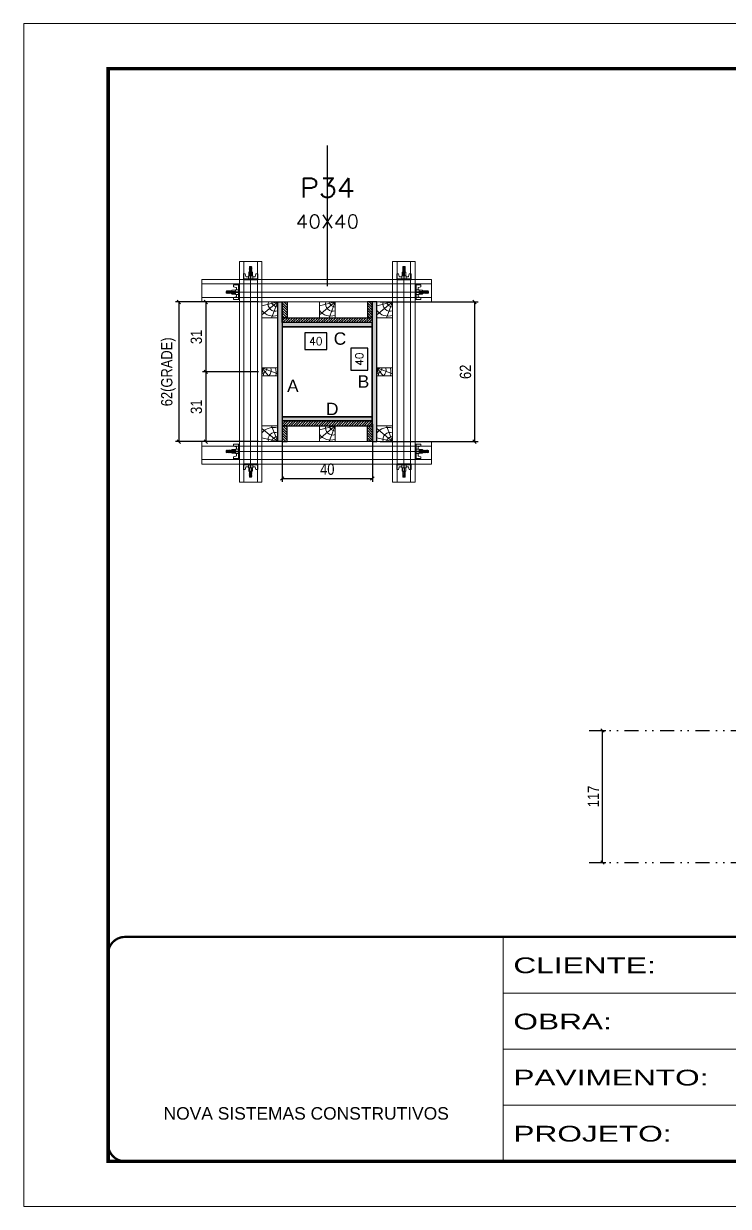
# Model space of a CAD drawing. Extents: x 808 to 7089, y -98 to 17032.
# Drawn here: x 808 to 1434, y 10240 to 11290 of the extents above; entities that cross this region are included whole.
import ezdxf
from ezdxf.enums import TextEntityAlignment as Align

# ---------------------------------------------------------------- set-up
doc = ezdxf.new("R2010")
doc.units = 0
for name, pattern in [('CONTINUO', [0]), ('DASHED', [0.75, 0.5, -0.25]), ('DIVIDE2', [0.625, 0.25, -0.125, 0, -0.125, 0, -0.125]), ('HIDDEN', [0.375, 0.25, -0.125])]:
    doc.linetypes.add(name, pattern=pattern)
for name, color, linetype in [('CHAPA', 1, 'Continuous'), ('COTA', 241, 'Continuous'), ('MEIO_PONT', 93, 'Continuous'), ('Nível', 160, 'Continuous'), ('Painéis', 200, 'Continuous'), ('SARRAFO', 251, 'Continuous'), ('Texto de Titulo', 7, 'Continuous'), ('Texto Qtd Sarr', 242, 'Continuous'), ('TEXTO_GERAL', 7, 'Continuous')]:
    doc.layers.add(name, color=color, linetype=linetype)
for name, color, linetype, lineweight in [('Folhas', 255, 'Continuous', 9), ('Hachura', 251, 'Continuous', 9), ('Madeira', 126, 'Continuous', 18), ('Perfil Metálico', 224, 'Continuous', 18), ('SARRAFO DE PRESSAO', 251, 'DASHED', 9), ('Texto Seção', 7, 'Continuous', 15)]:
    doc.layers.add(name, color=color, linetype=linetype, lineweight=lineweight)
doc.styles.add('ARIAL', font='arial.ttf')
doc.styles.add('COTA TECNICA 2X', font='techl___.ttf', dxfattribs={"height": 10})
doc.styles.add('COTA TECNICA-50', font='techl___.ttf', dxfattribs={"height": 10})
doc.styles.add('ROMANS', font='romans.shx')
doc.styles.add('Tecnologia', font='')
doc.styles.get('Tecnologia').set_extended_font_data('Forgotten Futurist')
doc.dimstyles.new('COTA PAINEL-50', dxfattribs={"dimtxt": 10, "dimasz": 3, "dimexe": 3, "dimexo": 3, "dimgap": 3, "dimtad": 1, "dimdec": 1, "dimzin": 12, "dimdsep": 46, "dimtxsty": 'COTA TECNICA-50', "dimblk1": 'OBLIQUE', "dimblk2": 'OBLIQUE', "dimsah": 1, "dimcen": 0.9, "dimclrd": 4, "dimclre": 4, "dimclrt": 240, "dimadec": 1, "dimazin": 3, "dimtfac": 1, "dimtdec": 1, "dimtmove": 0, "dimatfit": 3, "dimfxl": 1, "dimtolj": 1, "dimtzin": 12, "dimarcsym": 0})
doc.dimstyles.new('SECAO PILAR', dxfattribs={"dimtxt": 10, "dimasz": 3, "dimexe": 3, "dimexo": 3, "dimgap": 3, "dimtad": 1, "dimdec": 1, "dimlfac": 0.5, "dimzin": 12, "dimdsep": 46, "dimtxsty": 'COTA TECNICA 2X', "dimblk1": 'OBLIQUE', "dimblk2": 'OBLIQUE', "dimsah": 1, "dimcen": 0.9, "dimclrd": 256, "dimclre": 256, "dimclrt": 256, "dimadec": 1, "dimazin": 3, "dimtfac": 1, "dimtdec": 1, "dimtmove": 0, "dimatfit": 3, "dimfxl": 1, "dimtolj": 1, "dimtzin": 12, "dimarcsym": 0})
doc.dimstyles.new('SECÇÃO 2', dxfattribs={"dimtxt": 7, "dimasz": 6, "dimexe": 0.18, "dimexo": 2, "dimgap": -4, "dimtad": 3, "dimdec": 1, "dimlfac": 0.5, "dimzin": 12, "dimdsep": 46, "dimtxsty": 'ROMANS', "dimblk": 'ARCHTICK', "dimcen": 0.09, "dimse1": 1, "dimse2": 1, "dimsd1": 1, "dimsd2": 1, "dimclrd": 180, "dimclre": 5, "dimclrt": 1, "dimadec": 0, "dimazin": 3, "dimtfac": 1, "dimtdec": 1, "dimtofl": 0, "dimtmove": 0, "dimatfit": 3, "dimldrblk": 'ARCHTICK', "dimfxl": 1, "dimtolj": 1, "dimtzin": 0, "dimarcsym": 0})
pattern_1 = [(45, (10540.6384, 33808.3477), (-1.12253202, 1.12253202), [])]

# ---------------------------------------------------------------- blocks, each defined once
blk = doc.blocks.new('9999999999')
at = {"color": 30, "linetype": 'CONTINUO'}
for p, q in [((98564.6, 34230.2), (98564.6, 34429.4)), ((98564.6, 34379.6), (99584, 34379.6)), ((98564.6, 34329.8), (99488, 34329.8)), ((98564.6, 34280), (99488, 34280))]:
    blk.add_line(p, q, dxfattribs=at)
at = {"color": 30, "linetype": 'CONTINUO', "const_width": 2}
blk.add_lwpolyline([(99584, 34230.2), (99584, 34414.4, 0.414214), (99569, 34429.4), (98229, 34429.4, 0.414214), (98214, 34414.4), (98214, 34245.2, 0.414214), (98229, 34230.2), (99584, 34230.2)], format="xyb", dxfattribs=at)
at = {"layer": 'Folhas'}
blk.add_lwpolyline([(98139, 34190.2), (99624, 34190.2), (99624, 35240.2), (98139, 35240.2)], close=True, dxfattribs=at)
at = {"layer": 'Folhas', "color": 30, "const_width": 3}
blk.add_lwpolyline([(98214, 34230.2), (99584, 34230.2), (99584, 35200.2), (98214, 35200.2)], close=True, dxfattribs=at)
at = {"color": 7, "linetype": 'Continuous', "ltscale": 5, "style": 'ARIAL'}
blk.add_text('NOVA SISTEMAS CONSTRUTIVOS', height=11.059, dxfattribs=at).set_placement((98263.2, 34267.2))
at = {"layer": 'Folhas', "color": 7, "style": 'Tecnologia', "width": 1.5}
for s, p in [('CLIENTE:', (98573.7, 34397.2)), ('OBRA:', (98573.7, 34347.3)), ('PAVIMENTO:', (98573.7, 34297.5)), ('PROJETO:', (98573.7, 34247.7))]:
    blk.add_text(s, height=14, dxfattribs=at).set_placement(p)
blk = doc.blocks.new('_Oblique')
at = {"color": 0, "linetype": 'ByBlock', "lineweight": -2}
blk.add_line((-0.5, -0.5), (0.5, 0.5), dxfattribs=at)
blk = doc.blocks.new('*D1662')
at = {"layer": 'COTA', "color": 4, "lineweight": -2, "transparency": 16777216}
for p, q in [((1313.2, 10662), (1325, 10662)), ((1322, 10545), (1322, 10662)), ((1313.2, 10545), (1325, 10545))]:
    blk.add_line(p, q, dxfattribs=at)
at = {"layer": 'Defpoints', "color": 0, "transparency": 16777216}
for p in [(1310.2, 10662), (1322, 10662), (1310.2, 10545)]:
    blk.add_point(p, dxfattribs=at)
at = {"layer": 'COTA', "color": 4, "lineweight": -2, "transparency": 16777216, "xscale": 3, "yscale": 3, "zscale": 3}
for p, rotation in [((1322, 10662), 90), ((1322, 10545), 270)]:
    blk.add_blockref('_Oblique', p, dxfattribs=dict(at, rotation=rotation))
at = {"layer": 'COTA', "color": 240, "transparency": 16777216, "insert": (1313.9, 10603.5), "char_height": 10, "attachment_point": 5, "rotation": 90, "style": 'COTA TECNICA-50'}
blk.add_mtext('\\A1;117', dxfattribs=at)
blk = doc.blocks.new('titulo1')
at = {"layer": 'Defpoints', "color": 252, "linetype": 'HIDDEN', "ltscale": 2}
blk.add_line((0, 0), (0, 125), dxfattribs=at)
at = {"layer": 'Defpoints', "style": 'ROMANS', "oblique": 15}
blk.add_attdef('FOLHA', text='', height=10, dxfattribs=at).set_placement((0, 15.6), align=Align.MIDDLE_CENTER)
at = {"layer": 'Texto Qtd Sarr', "color": 3, "style": 'ROMANS', "oblique": 15}
for tag, height, p in [('TITULO', 17, (0, 71.4)), ('SEÇÃO', 12, (0, 41.5))]:
    blk.add_attdef(tag, text='', height=height, dxfattribs=at).set_placement(p, align=Align.MIDDLE_CENTER)
blk = doc.blocks.new('*D1646')
at = {"layer": 'COTA', "color": 180, "lineweight": -2, "transparency": 16777216}
for p, q in [((1113.7, 11001.4), (1098.7, 11001.4)), ((1098.7, 11001.4), (1098.7, 10982.1)), ((1113.7, 10982.1), (1113.7, 11001.4)), ((1098.7, 10982.1), (1113.7, 10982.1))]:
    blk.add_line(p, q, dxfattribs=at)
at = {"layer": 'Defpoints', "color": 0, "transparency": 16777216}
for p in [(1037.7, 11020.5), (1037.7, 10940.5), (1117.7, 10940.5)]:
    blk.add_point(p, dxfattribs=at)
at = {"layer": 'COTA', "color": 1, "transparency": 16777216, "insert": (1106.2, 10991.8), "char_height": 7, "attachment_point": 5, "rotation": 90, "style": 'ROMANS'}
blk.add_mtext('\\A1;40', dxfattribs=at)
blk = doc.blocks.new('_ArchTick')
at = {"color": 0, "linetype": 'ByBlock', "const_width": 0.15}
blk.add_lwpolyline([(-0.5, -0.5), (0.5, 0.5)], dxfattribs=at)
blk = doc.blocks.new('*D1647')
at = {"layer": 'COTA', "color": 180, "lineweight": -2, "transparency": 16777216}
for p, q in [((1077.2, 11015.2), (1057.9, 11015.2)), ((1057.9, 11015.2), (1057.9, 11000.2)), ((1077.2, 11000.2), (1077.2, 11015.2)), ((1057.9, 11000.2), (1077.2, 11000.2))]:
    blk.add_line(p, q, dxfattribs=at)
at = {"layer": 'Defpoints', "color": 0, "transparency": 16777216}
for p in [(1037.7, 11020.5), (1117.7, 11020.5), (1117.7, 10996.2)]:
    blk.add_point(p, dxfattribs=at)
at = {"layer": 'COTA', "color": 1, "transparency": 16777216, "insert": (1067.6, 11007.7), "char_height": 7, "attachment_point": 5, "style": 'ROMANS'}
blk.add_mtext('\\A1;40', dxfattribs=at)
blk = doc.blocks.new('*D1661')
at = {"layer": 'COTA', "lineweight": -2, "transparency": 16777216}
for p, q in [((1037.7, 10933.9), (1037.7, 10882.9)), ((1117.7, 10933.9), (1117.7, 10882.9)), ((1037.7, 10885.9), (1117.7, 10885.9))]:
    blk.add_line(p, q, dxfattribs=at)
at = {"layer": 'Defpoints', "color": 0, "transparency": 16777216}
for p in [(1037.7, 10936.9), (1117.7, 10936.9), (1117.7, 10885.9)]:
    blk.add_point(p, dxfattribs=at)
at = {"layer": 'COTA', "lineweight": -2, "transparency": 16777216, "xscale": 3, "yscale": 3, "zscale": 3, "rotation": 180}
blk.add_blockref('_Oblique', (1037.7, 10885.9), dxfattribs=at)
at = {"layer": 'COTA', "lineweight": -2, "transparency": 16777216, "xscale": 3, "yscale": 3, "zscale": 3}
blk.add_blockref('_Oblique', (1117.7, 10885.9), dxfattribs=at)
at = {"layer": 'COTA', "transparency": 16777216, "insert": (1077.7, 10894), "char_height": 10, "attachment_point": 5, "style": 'COTA TECNICA 2X'}
blk.add_mtext('\\A1;40', dxfattribs=at)
blk = doc.blocks.new('*D1648')
at = {"layer": 'COTA', "lineweight": -2, "transparency": 16777216}
for p, q in [((1016.7, 11042.5), (942.9, 11042.5)), ((945.9, 11042.5), (945.9, 10918.5)), ((1016.7, 10918.5), (942.9, 10918.5))]:
    blk.add_line(p, q, dxfattribs=at)
at = {"layer": 'Defpoints', "color": 0, "transparency": 16777216}
for p in [(1019.7, 11042.5), (945.9, 10918.5), (1019.7, 10918.5)]:
    blk.add_point(p, dxfattribs=at)
at = {"layer": 'COTA', "lineweight": -2, "transparency": 16777216, "xscale": 3, "yscale": 3, "zscale": 3}
for p, rotation in [((945.9, 11042.5), 90), ((945.9, 10918.5), 270)]:
    blk.add_blockref('_Oblique', p, dxfattribs=dict(at, rotation=rotation))
at = {"layer": 'COTA', "transparency": 16777216, "insert": (936.7, 10980.5), "char_height": 10, "attachment_point": 5, "rotation": 90, "style": 'COTA TECNICA 2X'}
blk.add_mtext('\\A1;62(GRADE)', dxfattribs=at)
blk = doc.blocks.new('*D1649')
at = {"layer": 'COTA', "lineweight": -2, "transparency": 16777216}
for p, q in [((1016.7, 10980.5), (966.8, 10980.5)), ((969.8, 10980.5), (969.8, 10918.5)), ((1016.7, 10918.5), (966.8, 10918.5))]:
    blk.add_line(p, q, dxfattribs=at)
at = {"layer": 'Defpoints', "color": 0, "transparency": 16777216}
for p in [(1019.7, 10980.5), (969.8, 10918.5), (1019.7, 10918.5)]:
    blk.add_point(p, dxfattribs=at)
at = {"layer": 'COTA', "lineweight": -2, "transparency": 16777216, "xscale": 3, "yscale": 3, "zscale": 3}
for p, rotation in [((969.8, 10980.5), 90), ((969.8, 10918.5), 270)]:
    blk.add_blockref('_Oblique', p, dxfattribs=dict(at, rotation=rotation))
at = {"layer": 'COTA', "transparency": 16777216, "insert": (961.5, 10949.5), "char_height": 10, "attachment_point": 5, "rotation": 90, "style": 'COTA TECNICA 2X'}
blk.add_mtext('\\A1;31', dxfattribs=at)
blk = doc.blocks.new('PONTALETE')
at = {"layer": 'Madeira'}
for q in [(2.71, 7), (7, 5.76), (7, 1.74)]:
    blk.add_line((0, 0), q, dxfattribs=at)
blk.add_lwpolyline([(0, 0), (7, 0), (7, 7), (0, 7)], close=True, dxfattribs=at)
for centre, radius, start, end in [((2.04, 0.06), 6.23, 37.2818, 109.0913), ((1.09, 0.9), 3.19, 343.603, 109.9847), ((-0.21, -0.78), 3.09, 14.6322, 86.0383)]:
    blk.add_arc(centre, radius, start, end, dxfattribs=at)
blk = doc.blocks.new('MEIO PONTALETE')
at = {"layer": 'Madeira'}
for q in [(2.71, 7), (3.5, 2.88), (3.5, 0.87)]:
    blk.add_line((0, 0), q, dxfattribs=at)
blk.add_lwpolyline([(0, 0), (3.5, 0), (3.5, 7), (0, 7)], close=True, dxfattribs=at)
for centre, radius, start, end in [((2.04, 0.06), 6.23, 76.4499, 109.0913), ((1.09, 0.9), 3.19, 40.9063, 109.9847), ((-0.21, -0.78), 3.09, 14.6322, 86.0383)]:
    blk.add_arc(centre, radius, start, end, dxfattribs=at)
blk = doc.blocks.new('*D1650')
at = {"layer": 'COTA', "lineweight": -2, "transparency": 16777216}
for p, q in [((1016.7, 11042.5), (966.8, 11042.5)), ((969.8, 11042.5), (969.8, 10980.5)), ((1016.7, 10980.5), (966.8, 10980.5))]:
    blk.add_line(p, q, dxfattribs=at)
at = {"layer": 'Defpoints', "color": 0, "transparency": 16777216}
for p in [(1019.7, 11042.5), (969.8, 10980.5), (1019.7, 10980.5)]:
    blk.add_point(p, dxfattribs=at)
at = {"layer": 'COTA', "lineweight": -2, "transparency": 16777216, "xscale": 3, "yscale": 3, "zscale": 3}
for p, rotation in [((969.8, 11042.5), 90), ((969.8, 10980.5), 270)]:
    blk.add_blockref('_Oblique', p, dxfattribs=dict(at, rotation=rotation))
at = {"layer": 'COTA', "transparency": 16777216, "insert": (961.5, 11011.5), "char_height": 10, "attachment_point": 5, "rotation": 90, "style": 'COTA TECNICA 2X'}
blk.add_mtext('\\A1;31', dxfattribs=at)
blk = doc.blocks.new('*D1651')
at = {"layer": 'COTA', "lineweight": -2, "transparency": 16777216}
for p, q in [((1124.7, 11042.5), (1211.5, 11042.5)), ((1208.5, 11042.5), (1208.5, 10918.5)), ((1124.7, 10918.5), (1211.5, 10918.5))]:
    blk.add_line(p, q, dxfattribs=at)
at = {"layer": 'Defpoints', "color": 0, "transparency": 16777216}
for p in [(1121.7, 11042.5), (1121.7, 10918.5), (1208.5, 10918.5)]:
    blk.add_point(p, dxfattribs=at)
at = {"layer": 'COTA', "lineweight": -2, "transparency": 16777216, "xscale": 3, "yscale": 3, "zscale": 3}
for p, rotation in [((1208.5, 11042.5), 90), ((1208.5, 10918.5), 270)]:
    blk.add_blockref('_Oblique', p, dxfattribs=dict(at, rotation=rotation))
at = {"layer": 'COTA', "transparency": 16777216, "insert": (1200.4, 10980.5), "char_height": 10, "attachment_point": 5, "rotation": 90, "style": 'COTA TECNICA 2X'}
blk.add_mtext('\\A1;62', dxfattribs=at)
blk = doc.blocks.new('C')
at = {"layer": 'Hachura', "color": 0}
for p, q in [((0, 3.22), (0, -3.22)), ((0.45, 3.22), (0, 3.22)), ((0.46, 3.16), (0, 3.16)), ((0.46, 3.05), (0, 3.05)), ((0.46, 2.88), (0, 2.88)), ((0, 2.75), (0, -1.16)), ((0.46, 2.65), (0, 2.65)), ((0.46, 2.23), (0, 2.23)), ((0.46, 1.51), (0, 1.51)), ((0.39, 0.49), (0.17, 0.49)), ((0.45, -3.23), (0.45, 3.22)), ((0.45, 3.22), (2.58, 3.22)), ((1.74, 0.97), (0.45, 0.97)), ((1.45, 0.1), (0.45, 0.1)), ((1.35, 1.94), (1.35, 0.96)), ((2.58, 2.39), (1.47, 2.09)), ((1.74, -0.97), (1.74, 0.97)), ((1.74, 0.97), (1.74, 0.84)), ((1.74, 0.97), (1.74, 0.84)), ((1.74, 0.84), (3.35, 0.84)), ((3.35, 0.45), (1.74, 0.45)), ((2.58, 3.22), (2.58, 2.39)), ((3.32, 0.84), (3.32, -0.84)), ((3.35, 0.84), (3.35, -0.84)), ((3.68, 0.45), (3.35, 0.45)), ((3.84, -0.52), (3.35, 0.45)), ((3.35, 0.06), (3.67, -0.57)), ((3.68, 0.45), (4.16, -0.52)), ((3.72, 0.5), (4.25, -0.57)), ((4.37, -0.55), (3.83, 0.53)), ((4.15, 0.45), (3.93, 0.45)), ((4.42, -0.52), (3.93, 0.45)), ((4.15, 0.45), (4.26, 0.45)), ((4.26, 0.45), (4.74, -0.52)), ((4.3, 0.5), (4.83, -0.57)), ((4.95, -0.55), (4.41, 0.53)), ((4.51, 0.45), (4.84, 0.45)), ((5, -0.52), (4.51, 0.45)), ((4.84, 0.45), (5.32, -0.52)), ((4.88, 0.5), (5.41, -0.57)), ((5.53, -0.55), (4.99, 0.53)), ((5.58, -0.52), (5.09, 0.45)), ((5.42, 0.45), (5.09, 0.45)), ((5.58, -0.52), (5.09, 0.45)), ((5.42, 0.45), (5.74, -0.19)), ((5.46, 0.5), (5.74, -0.07)), ((5.74, 0.19), (5.57, 0.53)), ((5.74, 0.32), (5.68, 0.45)), ((5.68, 0.45), (5.74, 0.45)), ((5.74, 0.45), (5.9, 0.29)), ((5.74, 0.45), (5.74, -0.52)), ((5.9, -0.36), (5.9, 0.29)), ((0.45, 0), (0, 0)), ((0.46, -1.52), (0, -1.52)), ((0.46, -2.23), (0, -2.23)), ((0.46, -2.65), (0, -2.65)), ((0.46, -2.88), (0, -2.88)), ((0.46, -3.05), (0, -3.05)), ((0.46, -3.16), (0, -3.16)), ((0, -3.22), (2.57, -3.22)), ((0.08, -0.48), (0.29, -0.48)), ((0.29, -0.48), (0.4, -0.48)), ((0.45, 0), (0.45, -0.97)), ((0.45, -0.16), (1.45, -0.16)), ((0.45, -0.65), (0.45, -0.32)), ((0.45, -3.23), (0.45, -0.65)), ((0.45, -0.97), (1.74, -0.97)), ((1.35, -1.94), (1.35, -0.97)), ((2.58, -2.39), (1.47, -2.1)), ((3.35, -0.32), (1.74, -0.32)), ((3.35, -0.84), (1.74, -0.84)), ((2.58, -3.23), (2.58, -2.39)), ((3.35, -0.07), (3.58, -0.52)), ((3.35, -0.52), (3.58, -0.52)), ((3.84, -0.52), (4.16, -0.52)), ((4.42, -0.52), (4.74, -0.52)), ((4.63, -0.52), (4.74, -0.52)), ((5, -0.52), (5.32, -0.52)), ((5.58, -0.52), (5.74, -0.52)), ((5.74, -0.52), (5.9, -0.36)), ((5.74, -0.52), (5.74, -0.52))]:
    blk.add_line(p, q, dxfattribs=at)
for centre, radius, start, end in [((1.52, 1.94), 0.161, 104.7436, 180), ((1.44, -0.03), 0.129, 272.695, 87.305), ((3.81, 0.39), 0.143, 25.5688, 154.4312), ((4.39, 0.39), 0.143, 25.5688, 154.4312), ((4.97, 0.39), 0.143, 25.5688, 154.4312), ((5.55, 0.39), 0.143, 25.5688, 154.4312), ((0.17, -0.37), 0.174, 221.744, 317.8592), ((1.52, -1.94), 0.161, 180, 255.2564), ((3.71, -0.4), 0.174, 222.1408, 318.256), ((4.29, -0.4), 0.174, 222.1408, 318.256), ((4.87, -0.4), 0.174, 222.1408, 318.256), ((5.45, -0.4), 0.174, 222.1408, 318.256), ((5.61, -0.4), 0.174, 317.8592, 318.256)]:
    blk.add_arc(centre, radius, start, end, dxfattribs=at)

msp = doc.modelspace()

# ---------------------------------------------------------------- hatches: boundary and pattern name
at = {"layer": 'Hachura'}
h = msp.add_hatch(color=256, dxfattribs=at)
h.dxf.hatch_style = 1
h.paths.add_polyline_path([(1037.69, 10918.54), (1033.69, 10918.54), (1033.69, 11042.54), (1037.69, 11042.54)])
h = msp.add_hatch(color=256, dxfattribs=at)
h.dxf.hatch_style = 1
h.paths.add_polyline_path([(1037.69, 10918.54), (1033.69, 10918.54), (1033.69, 11042.54), (1037.69, 11042.54)])
h = msp.add_hatch(dxfattribs=at)
h.set_pattern_fill('ANSI31', color=256, scale=0.5, angle=90, style=0)
h.set_pattern_definition([(135, (-21853.7216, 20166.4914), (-1.12253202, -1.12253202), [])])
h.paths.add_polyline_path([(1037.69, 11028.54), (1042.09, 11028.54), (1042.09, 11042.54), (1037.69, 11042.54)])
h = msp.add_hatch(dxfattribs=at)
h.set_pattern_fill('ANSI31', color=256, scale=0.5, angle=90, style=0)
h.set_pattern_definition([(135, (-21811.7216, 20166.4914), (-1.12253202, -1.12253202), [])])
h.paths.add_polyline_path([(1117.69, 11028.54), (1113.29, 11028.54), (1113.29, 11042.54), (1117.69, 11042.54)])
h = msp.add_hatch(color=256, dxfattribs=at)
h.dxf.hatch_style = 1
h.paths.add_polyline_path([(1117.69, 10918.54), (1121.69, 10918.54), (1121.69, 11042.54), (1117.69, 11042.54)])
h = msp.add_hatch(color=256, dxfattribs=at)
h.dxf.hatch_style = 1
h.paths.add_polyline_path([(1117.69, 10918.54), (1121.69, 10918.54), (1121.69, 11042.54), (1117.69, 11042.54)])
h = msp.add_hatch(dxfattribs=at)
h.set_pattern_fill('ANSI31', color=256, scale=0.5, style=0)
h.set_pattern_definition(pattern_1)
h.paths.add_polyline_path([(1117.69, 11024.14), (1117.69, 11028.54), (1037.69, 11028.54), (1037.69, 11024.14)])
h = msp.add_hatch(color=256, dxfattribs=at)
h.dxf.hatch_style = 1
h.paths.add_polyline_path([(1037.69, 11024.14), (1037.69, 11020.54), (1117.69, 11020.54), (1117.69, 11024.14)])
h = msp.add_hatch(color=256, dxfattribs=at)
h.dxf.hatch_style = 1
h.paths.add_polyline_path([(1037.69, 11024.14), (1037.69, 11020.54), (1117.69, 11020.54), (1117.69, 11024.14)])
h = msp.add_hatch(color=256, dxfattribs=at)
h.dxf.hatch_style = 1
h.paths.add_polyline_path([(1037.69, 10940.54), (1037.69, 10936.94), (1117.69, 10936.94), (1117.69, 10940.54)])
h = msp.add_hatch(color=256, dxfattribs=at)
h.dxf.hatch_style = 1
h.paths.add_polyline_path([(1037.69, 10940.54), (1037.69, 10936.94), (1117.69, 10936.94), (1117.69, 10940.54)])
h = msp.add_hatch(dxfattribs=at)
h.set_pattern_fill('ANSI31', color=256, scale=0.5, style=0)
h.set_pattern_definition(pattern_1)
h.paths.add_polyline_path([(1117.69, 10936.94), (1117.69, 10932.54), (1037.69, 10932.54), (1037.69, 10936.94)])
h = msp.add_hatch(dxfattribs=at)
h.set_pattern_fill('ANSI31', color=256, scale=0.5, angle=90, style=0)
h.set_pattern_definition([(135, (-21853.7216, 20421.4914), (-1.12253202, -1.12253202), [])])
h.paths.add_polyline_path([(1037.69, 10932.54), (1042.09, 10932.54), (1042.09, 10918.54), (1037.69, 10918.54)])
h = msp.add_hatch(dxfattribs=at)
h.set_pattern_fill('ANSI31', color=256, scale=0.5, angle=90, style=0)
h.set_pattern_definition([(135, (-21811.7216, 20421.4914), (-1.12253202, -1.12253202), [])])
h.paths.add_polyline_path([(1117.69, 10932.54), (1113.29, 10932.54), (1113.29, 10918.54), (1117.69, 10918.54)])

# ---------------------------------------------------------------- linework, layer by layer
at = {"layer": 'CHAPA'}
for points in [[(1037.69, 10918.54), (1033.69, 10918.54), (1033.69, 11042.54), (1037.69, 11042.54)], [(1037.69, 10918.54), (1033.69, 10918.54), (1033.69, 11042.54), (1037.69, 11042.54)], [(1117.69, 10918.54), (1121.69, 10918.54), (1121.69, 11042.54), (1117.69, 11042.54)], [(1117.69, 10918.54), (1121.69, 10918.54), (1121.69, 11042.54), (1117.69, 11042.54)], [(1037.69, 11024.14), (1037.69, 11020.54), (1117.69, 11020.54), (1117.69, 11024.14)], [(1037.69, 11024.14), (1037.69, 11020.54), (1117.69, 11020.54), (1117.69, 11024.14)], [(1037.69, 10940.54), (1037.69, 10936.94), (1117.69, 10936.94), (1117.69, 10940.54)], [(1037.69, 10940.54), (1037.69, 10936.94), (1117.69, 10936.94), (1117.69, 10940.54)]]:
    msp.add_lwpolyline(points, close=True, dxfattribs=at)
at = {"layer": 'Hachura'}
for p, q in [((1009.63, 11073.02), (1009.63, 10898.51)), ((1145.75, 11073.02), (1145.74, 10898.51)), ((988.92, 11051.23), (1162.66, 11051.23)), ((988.92, 10909.85), (1162.66, 10909.85))]:
    msp.add_line(p, q, dxfattribs=at)
at = {"layer": 'Madeira'}
for points in [[(1033.69, 10918.54), (1019.69, 10918.54), (1019.69, 11042.54), (1033.69, 11042.54)], [(1121.69, 10918.54), (1135.69, 10918.54), (1135.69, 11042.54), (1121.69, 11042.54)]]:
    msp.add_lwpolyline(points, close=True, dxfattribs=at)
at = {"layer": 'Nível', "color": 4, "linetype": 'DIVIDE2', "ltscale": 50}
for p, q in [((1310.16, 10662.02), (2253.17, 10662.02)), ((1310.16, 10545.02), (2253.17, 10545.02))]:
    msp.add_line(p, q, dxfattribs=at)
at = {"layer": 'Painéis'}
msp.add_lwpolyline([(1117.69, 11020.54), (1037.69, 11020.54), (1037.69, 10940.54), (1117.69, 10940.54)], close=True, dxfattribs=at)
at = {"layer": 'Perfil Metálico'}
for p, q in [((1170.29, 11058.51), (966.19, 11058.51)), ((1170.29, 11046.51), (966.19, 11046.51)), ((1170.29, 10914.57), (966.19, 10914.57)), ((1170.29, 10902.57), (966.19, 10902.57))]:
    msp.add_line(p, q, dxfattribs=at)
for points in [[(999.69, 10882.54), (1019.69, 10882.54), (1019.69, 11078.54), (999.69, 11078.54)], [(1015.69, 11078.54), (1003.69, 11078.54), (1003.69, 10882.54), (1015.69, 10882.54)], [(1155.69, 10882.54), (1135.69, 10882.54), (1135.69, 11078.54), (1155.69, 11078.54)], [(1139.69, 11078.54), (1151.69, 11078.54), (1151.69, 10882.54), (1139.69, 10882.54)], [(1170.29, 11042.57), (1170.29, 11062.57), (966.19, 11062.51), (966.19, 11042.51)], [(1170.29, 10918.51), (1170.29, 10898.51), (966.19, 10898.57), (966.19, 10918.57)]]:
    msp.add_lwpolyline(points, close=True, dxfattribs=at)
at = {"layer": 'SARRAFO'}
for points in [[(1042.09, 11042.54), (1042.09, 11028.54), (1037.69, 11028.54), (1037.69, 11042.54)], [(1113.29, 11042.54), (1113.29, 11028.54), (1117.69, 11028.54), (1117.69, 11042.54)], [(1037.69, 11028.54), (1117.69, 11028.54), (1117.69, 11024.14), (1037.69, 11024.14)], [(1037.69, 10932.54), (1117.69, 10932.54), (1117.69, 10936.94), (1037.69, 10936.94)], [(1042.09, 10918.54), (1042.09, 10932.54), (1037.69, 10932.54), (1037.69, 10918.54)], [(1113.29, 10918.54), (1113.29, 10932.54), (1117.69, 10932.54), (1117.69, 10918.54)]]:
    msp.add_lwpolyline(points, close=True, dxfattribs=at)

# ---------------------------------------------------------------- block references
at = {"layer": 'Hachura', "linetype": 'Continuous', "yscale": 2, "zscale": 2}
for p, xscale, rotation in [((1009.63, 11062.22), -2, 270), ((1145.74, 11062.22), 2, 89.99999999999999), ((999.72, 11051.23), 2, 180), ((1155.66, 11051.22), -2, 180), ((1009.63, 10898.86), 2, 270), ((1145.74, 10898.86), -2, 90)]:
    msp.add_blockref('C', p, dxfattribs=dict(at, xscale=xscale, rotation=rotation))
for p, xscale in [((999.72, 10909.85), -2), ((1155.66, 10909.86), 2)]:
    msp.add_blockref('C', p, dxfattribs=dict(at, xscale=xscale))
at = {"layer": 'MEIO_PONT'}
for name, p, xscale, yscale, zscale, rotation in [('PONTALETE', (1033.69, 11042.54), 2, 2, 2, 180), ('PONTALETE', (1084.69, 11042.54), 2, 2, 2, 180), ('PONTALETE', (1135.69, 11042.54), 2, 2, 2, 180), ('MEIO PONTALETE', (1019.69, 10984.04), 1.999999997962732, 1.999999997962732, 1.999999997962732, 270), ('MEIO PONTALETE', (1121.69, 10984.04), 1.999999997962732, 1.999999997962732, 1.999999997962732, 270), ('PONTALETE', (1084.69, 10932.54), 2, 2, 2, 180)]:
    msp.add_blockref(name, p, dxfattribs=dict(at, xscale=xscale, yscale=yscale, zscale=zscale, rotation=rotation))
at = {"layer": 'MEIO_PONT', "xscale": -2, "yscale": 2, "zscale": 2}
for p in [(1033.69, 10918.54), (1135.69, 10918.54)]:
    msp.add_blockref('PONTALETE', p, dxfattribs=at)
at = {"layer": 'SARRAFO DE PRESSAO', "color": 6, "linetype": 'ByBlock'}
msp.add_blockref('9999999999', (-97330.81, -23950.6), dxfattribs=at)
at = {"layer": 'Texto Seção'}
ref = msp.add_blockref('titulo1', (1077.76, 11056.41), dxfattribs=at)
ref.add_attrib('TITULO', 'P34', dxfattribs={"layer": 'Texto de Titulo', "color": 7, "height": 17, "style": 'ROMANS', "width": 1.1}).set_placement((1077.76, 11143.91), align=Align.MIDDLE_CENTER)
ref.add_attrib('SEÇÃO', '40X40', dxfattribs={"layer": 'Texto de Titulo', "color": 7, "height": 12, "style": 'ROMANS', "width": 1.1}).set_placement((1077.76, 11113.91), align=Align.MIDDLE_CENTER)

# ---------------------------------------------------------------- texts
at = {"layer": 'TEXTO_GERAL', "style": 'ARIAL'}
for s, p in [('C', (1088.97, 11010.04)), ('A', (1047.14, 10967.99)), ('B', (1109.86, 10971.9)), ('D', (1082.07, 10947.54))]:
    msp.add_text(s, height=11, dxfattribs=at).set_placement(p, align=Align.MIDDLE_CENTER)

# ---------------------------------------------------------------- dimensions: what is measured, and where the dimension line sits
at = {"layer": 'COTA'}
dim = msp.add_linear_dim(base=(945.91, 10918.54), p1=(1019.69, 11042.54), p2=(1019.69, 10918.54), angle=270, text='<>(GRADE)', dimstyle='SECAO PILAR', dxfattribs=at)
dim.commit()
dim.dimension.update_dxf_attribs({"geometry": '*D1648', "text_midpoint": (936.69, 10980.54)})
for base, p1, p2, angle, dimstyle, picture, middle in [((969.75, 10980.54), (1019.69, 11042.54), (1019.69, 10980.54), 270, 'SECAO PILAR', '*D1650', (961.53, 11011.54)), ((1208.46, 10918.54), (1121.69, 11042.54), (1121.69, 10918.54), 270, 'SECAO PILAR', '*D1651', (1200.36, 10980.54)), ((969.75, 10918.54), (1019.69, 10980.54), (1019.69, 10918.54), 270, 'SECAO PILAR', '*D1649', (961.53, 10949.54)), ((1322.01, 10662.02), (1310.16, 10545.02), (1310.16, 10662.02), 90, 'COTA PAINEL-50', '*D1662', (1313.94, 10603.52))]:
    dim = msp.add_linear_dim(base=base, p1=p1, p2=p2, angle=angle, dimstyle=dimstyle, dxfattribs=at)
    dim.commit()
    dim.dimension.update_dxf_attribs({"geometry": picture, "text_midpoint": middle})
dim = msp.add_linear_dim(base=(1117.69, 10940.54), p1=(1037.69, 11020.54), p2=(1037.69, 10940.54), angle=270, dimstyle='SECÇÃO 2', dxfattribs=at)
dim.commit()
dim.dimension.update_dxf_attribs({"geometry": '*D1646', "text_midpoint": (1117.69, 10991.78), "dimtype": 160})
dim = msp.add_linear_dim(base=(1117.69, 10996.25), p1=(1037.69, 11020.54), p2=(1117.69, 11020.54), dimstyle='SECÇÃO 2', dxfattribs=at)
dim.commit()
dim.dimension.update_dxf_attribs({"geometry": '*D1647', "text_midpoint": (1067.58, 10996.25), "dimtype": 160})
dim = msp.add_linear_dim(base=(1117.69, 10885.9), p1=(1037.69, 10936.94), p2=(1117.69, 10936.94), dimstyle='SECAO PILAR', dxfattribs=at)
dim.commit()
dim.dimension.update_dxf_attribs({"geometry": '*D1661', "text_midpoint": (1077.69, 10894)})

doc.saveas('drawing.dxf')
